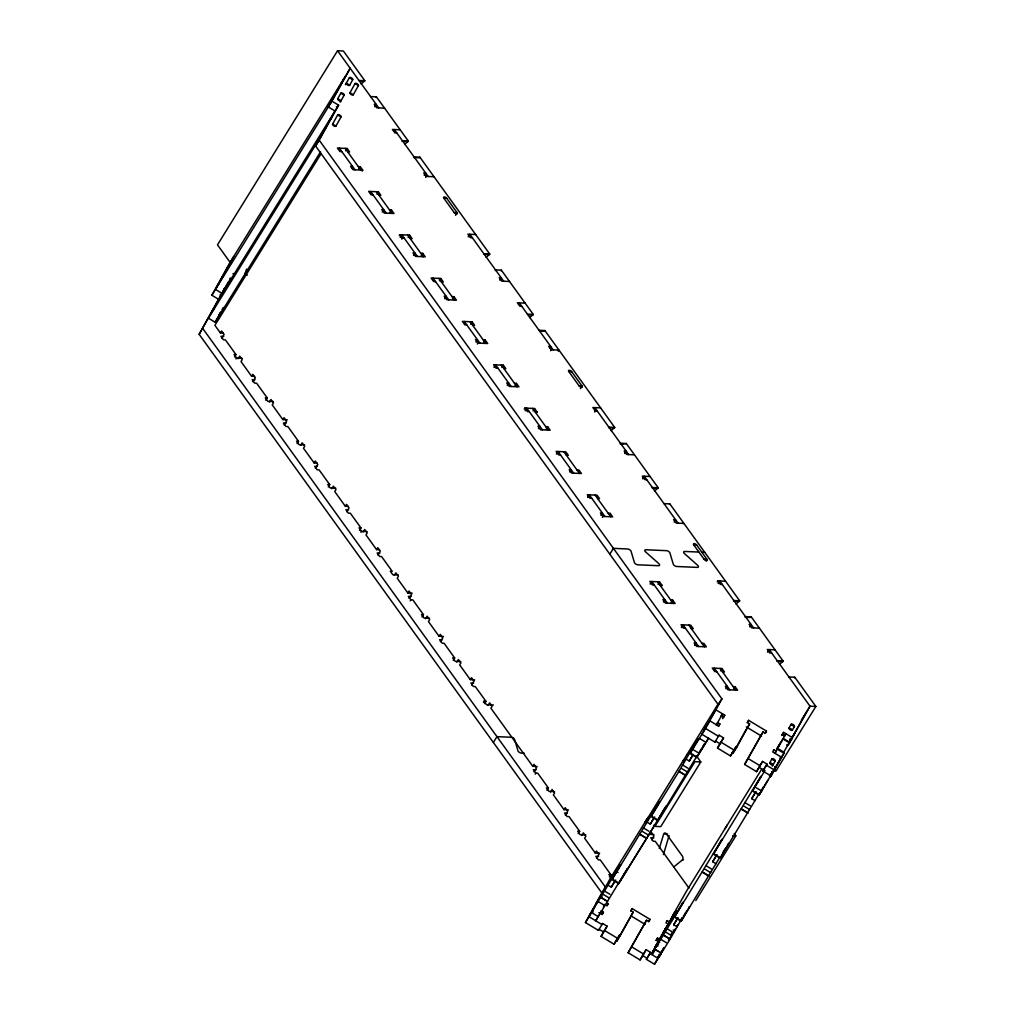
<?xml version="1.0" encoding="UTF-8"?>
<svg xmlns="http://www.w3.org/2000/svg" width="1015" height="1015" viewBox="0 0 1015 1015"><rect width="100%" height="100%" fill="white"/><g stroke="black" fill="none" stroke-linecap="round" stroke-linejoin="round"><path stroke-width="1.5" d="M245.046 274.202L246.582 269.077M659.331 848.502L663.721 833.848A2.601 1.726 -87.5 0 1 666.17 833.645L682.423 856.178A2.601 1.726 -87.5 0 1 682.473 859.857L673.681 867.013M663.417 854.605L669.113 835.573M619.505 935.12L615.902 940.943L616.613 941.374L620.216 935.551L619.505 935.12L614.075 944.229L601.07 936.388L607.11 926.175L602.656 923.485L598.444 930.4L585.439 922.559L616.828 870.54L616.346 871.53L618.021 872.532M616.346 871.53L620.685 864.59L612.045 879.548L618.731 883.583L627.372 868.624L595.729 920.77L598.774 915.289M612.045 879.548L659.623 801.596L651.084 816.415L657.733 820.539L697.242 755.591M664.812 808.016L646.618 838.479L639.932 834.444M685.582 775.498L678.895 771.463L692.268 748.385L698.675 738.489L690.035 753.447L696.734 757.482L708.584 738.311M668.999 938.355L663.379 935.081L682.575 903.02L683.095 902.234L674.506 917.116L681.141 921.239L719.673 857.535M680.684 920.592L670.04 939.18L663.379 935.081M674.506 917.116L722.033 839.253L713.456 854.148L720.143 858.183L759.601 792.956M713.456 854.148L761.034 776.209L752.496 791.015L759.144 795.138L784.303 752.623C778.949 748.461 772.377 746.558 782.819 752.559M600.994 897.374L606.589 900.698M678.997 771.273L684.592 774.597M702.405 871.986L708.001 875.298M771.971 772.783L772.567 771.946M607.579 901.599L600.893 897.565M585.439 922.559L601.844 892.972L199.143 334.303L218.542 299.298L211.856 295.264L230.101 262.352L345.455 76.062M233.704 256.529L215.459 289.44L222.145 293.475M217.933 285.215L219.151 283.02L217.946 284.961M219.887 295.048A1.954 0.939 31.7 0 0 221.029 294.819L224.074 289.326A1.954 0.939 31.7 0 0 224.049 288.717M229.618 279.315L230.38 277.945M199.143 334.303L228.971 281.168M224.619 289.25L225.838 287.055L221.029 294.819M328.378 106.638L330.801 102.502M331.918 101.157L350.162 68.246L328.314 106.981L335.001 111.016L315.602 146.02L718.303 704.689L721.906 698.866L319.205 140.197L338.604 105.192L331.918 101.157L211.856 295.264M337.741 98.696L341.091 100.713A1.954 0.939 31.7 0 1 338.959 100.523A1.954 0.939 31.7 0 1 337.741 98.696L340.786 93.215A1.954 0.939 31.7 0 1 342.918 93.393A1.954 0.939 31.7 0 1 344.123 95.232L340.19 102.172M349.68 85.209L346.331 83.192A1.954 0.939 31.7 0 0 347.549 85.032A1.954 0.939 31.7 0 0 349.68 85.209L352.725 79.728A1.954 0.939 31.7 0 0 351.507 77.901A1.954 0.939 31.7 0 0 349.376 77.711L345.43 84.651M321.298 135.744L208.443 318.203L215.129 322.237L218.276 316.566M220.75 312.087L219.481 314.371A1.954 0.939 31.7 0 1 218.669 314.663M222.019 309.803L223.287 307.52M219.468 314.625L220.686 312.43L219.088 315.018M332.603 124.071L337.665 114.936A1.954 0.939 31.7 0 1 339.797 115.114A1.954 0.939 31.7 0 1 341.015 116.953L335.94 126.088A1.954 0.939 31.7 0 1 333.821 125.911A1.954 0.939 31.7 0 1 332.603 124.071L335.94 126.088M349.985 92.72L355.047 83.573A1.954 0.939 31.7 0 1 357.178 83.763A1.954 0.939 31.7 0 1 358.397 85.59L353.322 94.738A1.954 0.939 31.7 0 1 351.203 94.547A1.954 0.939 31.7 0 1 349.985 92.72L353.322 94.738M599.383 898.085L610.484 878.064L646.898 819.181L648.014 819.854M646.39 822.784L645.274 822.112L646.898 819.181M718.366 703.636L645.274 822.112M603.392 906.953L604.851 904.314M706.148 726.6L701.898 734.289L714.903 742.13L719.102 735.203L723.568 737.892L717.529 748.106L730.534 755.959L735.964 746.837L736.674 747.268L733.071 753.092L732.361 752.661L735.964 746.837M720.244 701.175L711.033 717.567L715.841 709.802L724.748 715.194L723.53 717.377L721.31 716.032M601.197 910.899L603.43 912.244L602.212 914.439L599.662 912.904M607.084 905.659L608.289 903.464L606.856 905.799M690.035 753.447L705.501 728.466L721.906 698.866M598.444 930.4L599.053 929.309L603.506 931.998L601.07 936.388M602.656 923.485L602.047 924.589L589.043 916.735L594.498 907.118L589.69 914.883M716.438 724.812L722.528 713.837L720.916 716.425M716.222 724.951L717.656 722.617L719.889 723.961L718.671 726.156L709.751 720.777L704.956 728.542M714.903 742.13L715.512 741.026L719.965 743.716L717.529 748.106M719.102 735.203L718.506 736.306L705.501 728.466M670.002 939.256L654.535 964.25L646.365 959.315L650.577 952.4L646.111 949.71L640.084 959.924L628.158 952.73L646.555 920.212L648.788 921.557L650.006 919.362L632.18 908.603L630.962 910.798L633.182 912.142L620.216 935.551M614.075 944.229L615.902 940.943M616.613 941.374L633.182 912.142M778.086 763.178L770.994 775.968L762.823 771.045L767.035 764.117L762.569 761.428L756.543 771.641L744.617 764.447L763.014 731.929L765.247 733.274L766.465 731.079L748.626 720.32L747.421 722.515L749.641 723.86L736.674 747.268M730.534 755.959L732.361 752.661M733.071 753.092L746.038 729.683M628.158 952.73L646.555 920.212M744.617 764.447L763.014 731.929M640.084 959.924L646.111 949.71M656.159 945.219L659.763 939.395L657.53 938.05L656.312 940.245L658.862 941.78M669.431 921.975L667.198 920.63L665.98 922.825L668.213 924.17L659.763 939.395M646.365 959.315L650.577 952.4M663.861 931.326L654.941 947.414L659.75 939.649L658.532 941.844L659.649 942.516M665.168 928.966L665.827 927.786M671.752 920.44L670.636 919.768L671.346 918.499L672.463 919.171M655.69 949.647L654.573 948.974L653.368 951.169L654.472 951.842M651.808 953.085L657.822 943.125M668.225 923.904L671.841 917.839L672.958 918.512M670.636 919.768L673.77 914.363L674.886 915.035M671.664 917.37L686.825 890.574L761.758 769.104M756.543 771.641L758.357 768.355M654.535 964.25L661.628 951.448M671.207 934.181L671.854 933.001M663.81 948.188L658.139 958.426L649.968 953.491M657.733 956.473L658.849 957.145L660.055 955.204L661.273 953.009L660.156 952.336M774.775 753.447L776.221 751.125L773.988 749.781L772.77 751.975L781.69 757.355L776.894 765.107M781.842 735.507L783.656 732.348L792.563 737.727L787.767 745.492L786.65 744.82M673.541 931.998L675.241 929.004M762.823 771.045L767.035 764.117M765.031 770.398L752.496 791.015M777.224 748.639L780.294 743.094M771.857 758.979L769.839 762.633A1.954 0.939 31.7 0 0 771.057 764.473A1.954 0.939 31.7 0 0 773.176 764.65L775.206 760.996A1.954 0.939 31.7 0 0 773.988 759.169A1.954 0.939 31.7 0 0 771.857 758.979L775.206 760.996L772.973 759.651M775.003 753.308L785.876 733.693L784.278 736.281M791.053 724.367L789.023 728.021A1.954 0.939 31.7 0 0 790.241 729.848A1.954 0.939 31.7 0 0 792.372 730.039L794.39 726.385A1.954 0.939 31.7 0 0 793.184 724.545A1.954 0.939 31.7 0 0 791.053 724.367L793.286 725.712M769.395 775.955L770.499 776.627L772.923 772.491M787.767 745.492L788.985 743.297M792.106 737.88L789.695 742.016L790.888 740.075L789.784 739.402M788.972 743.551L806.43 712.048M783.669 752.356L810.033 706.224L815.857 706.465L775.841 771.172L772.923 771.045M651.046 816.504L678.895 771.463M657.733 820.539L666.233 805.847M696.734 757.482L700.401 751.125M681.141 921.239L689.642 906.547M720.143 858.183L725.877 848.261M759.144 795.138L767.644 780.446M677.043 926.797L673.694 924.779L677.386 918.486M716.044 863.752L712.695 861.735L715.626 856.711M755.046 800.695L751.696 798.678L755.388 792.385M771.717 772.44L772.225 771.565M607.947 885.118L611.284 887.135L614.747 881.223M646.948 822.061L650.285 824.078L653.736 818.179M685.937 759.017L689.286 761.034L692.738 755.122M780.002 758.294L780.408 757.609M681.344 918.715L681.979 917.611M701.086 749.945L702.469 747.56M703.154 746.368L704.537 743.982M726.575 847.068L728.783 843.211L728.25 844.011M679.745 921.43L680.583 920.009M673.275 932.455L670.534 936.82M664.317 933.178L663.214 932.506L675.685 912.066L657.568 942.694M773.988 769.598L775.409 767.264M778.251 762.582L784.303 752.623M677.005 925.959L677.919 924.475M663.303 935.221L651.452 954.392L652.163 953.11L653.279 953.783M361.124 83.902L364.41 81.213A2.601 1.726 -87.5 0 0 364.816 80.731L343.387 51.004L337.551 50.75L217.489 244.856L230.887 263.431M230.798 261.781L231.991 259.84L229.58 263.976M343.641 79.322L341.23 83.458L342.436 81.517M226.535 269.457L227.741 267.516L225.317 271.652M339.391 86.998L336.967 91.134L338.173 89.193M222.196 277.273L223.402 275.331L220.991 279.468M335.051 94.826L332.641 98.963L333.846 97.021M224.797 288.159L228.87 281.561M218.542 299.298L338.604 105.192M219.088 299.006L220.28 297.065L217.87 301.189M331.943 116.547L329.52 120.684L330.725 118.742M212.795 310.336L214 308.395L211.577 312.531M325.65 127.877L323.239 132.013L324.432 130.072M315.602 146.02L319.205 140.197M215.129 322.237L320.512 151.857M321.121 153.608L214.901 325.333L220.395 332.945L223.313 333.072M220.395 332.945L221.6 331.004L224.099 334.468L221.689 338.35M345.684 150.804L347.13 148.469L349.629 151.946L347.676 151.857M374.789 106.727L376.222 104.405L374.281 104.317L376.781 107.78L384.558 108.123M234.579 356.937L236.013 354.616L225.393 339.885L223.452 339.797L220.953 336.333L223.731 336.447M351.571 167.792L352.471 166.333L350.53 166.257L353.03 169.721L362.748 170.139L362.139 171.116M235.975 358.967L236.571 357.991L242.128 358.244M238.119 358.726L239.718 356.138L242.217 359.602L241.012 361.543L251.631 376.286L254.549 376.413M358.739 169.099L360.249 166.676L362.748 170.139M251.631 376.286L252.837 374.345L255.336 377.808L252.938 381.691M376.92 194.144L378.367 191.81L380.866 195.273L378.925 195.197M265.816 400.278L267.25 397.956L256.63 383.213L254.689 383.137L252.189 379.661L254.968 379.788M382.274 212.008L383.708 209.674L381.767 209.585L384.266 213.061L393.985 213.48L391.486 210.016L389.544 209.927M269.356 402.067L270.954 399.479L273.454 402.942L272.248 404.884L282.868 419.614L287.245 419.804M390.039 212.338L391.486 210.016M424.245 175.354L425.691 173.019L423.737 172.931L426.237 176.407L434.014 176.737M425.64 177.371L426.237 176.407M282.868 419.614L284.073 417.685L286.573 421.149L284.175 425.031M399.288 235.696L399.885 234.719L409.603 235.15L412.103 238.614L410.161 238.525M400.227 237.396L401.826 234.808L417.444 256.478M401.788 239.159L402.384 238.195L404.325 238.271M408.106 237.573L409.603 235.15M297.052 443.618L298.486 441.284L287.867 426.554L285.925 426.465L283.426 423.001L286.205 423.128M413.511 255.336L414.945 253.014L413.003 252.925L415.503 256.389L425.222 256.82L422.722 253.344L420.781 253.268M300.592 445.407L302.191 442.819L304.69 446.283L303.485 448.224L314.117 462.954L317.023 463.081M421.288 255.679L422.722 253.344M455.532 215.32L457.131 212.731L446.714 198.28A1.954 0.939 31.7 0 0 444.329 196.923A1.954 0.939 31.7 0 0 443.809 198.153L454.213 212.604A1.954 0.939 31.7 0 0 456.61 213.962A1.954 0.939 31.7 0 0 457.131 212.731L454.213 212.604M314.117 462.954L315.31 461.013L317.809 464.477L315.411 468.359M439.406 280.812L440.84 278.478L443.339 281.954L441.398 281.865M468.232 236.863L469.831 234.275L503.681 281.218M328.289 486.959L329.735 484.624L319.116 469.894L317.162 469.805L314.663 466.342L317.441 466.456M444.748 298.676L446.194 296.342L444.24 296.266L446.74 299.73L456.458 300.148L453.959 296.685L452.018 296.596M331.829 488.735L333.428 486.147L335.927 489.623L334.734 491.565L345.354 506.295L348.259 506.422M452.525 299.019L453.959 296.685M345.354 506.295L346.546 504.353L349.046 507.817L346.648 511.7M470.643 324.153L472.077 321.818L474.576 325.282L472.635 325.206M499.735 280.077L501.182 277.755L499.24 277.666L501.74 281.13L509.505 281.472M359.526 530.287L360.972 527.965L350.353 513.222L348.399 513.146L345.912 509.682L348.678 509.796M475.984 342.017L477.431 339.682L475.477 339.594L477.976 343.07L487.695 343.489L485.195 340.025L483.254 339.936M360.921 532.317L361.53 531.34L367.075 531.581M477.38 344.034L477.976 343.07M363.066 532.076L364.664 529.487L367.164 532.951L365.971 534.892L376.59 549.635L379.509 549.762M483.698 342.448L485.195 340.025M376.59 549.635L377.796 547.694L380.282 551.158L377.885 555.04M493.95 367.405L495.548 364.816L511.167 386.487M501.879 367.493L503.313 365.159L505.813 368.623L503.871 368.547M507.221 385.345L508.667 383.023L506.726 382.934L509.226 386.398L518.931 386.829L516.445 383.366L514.491 383.277M394.302 575.416L395.913 572.828L398.413 576.292L397.208 578.233L407.827 592.963L412.204 593.153M514.998 385.687L516.445 383.366M549.737 347.828L550.638 346.369L548.696 346.28L551.196 349.744L558.973 350.086L558.25 351.253M550.599 350.721L551.196 349.744M407.827 592.963L409.032 591.022L411.532 594.498L409.121 598.381M524.235 409.045L524.844 408.068L534.562 408.499L537.062 411.963L536.453 412.927M525.186 410.745L526.785 408.157L542.403 429.827M410.276 600.791L410.885 599.814L412.826 599.903L423.445 614.633L422.012 616.968M533.053 410.923L534.562 408.499M538.457 428.685L539.904 426.363L537.963 426.275L540.462 429.738L550.181 430.17L547.681 426.693L545.74 426.617M425.551 618.757L427.15 616.168L429.649 619.632L428.444 621.573L439.064 636.303L443.441 636.494M546.235 429.028L547.681 426.693M580.491 388.669L582.09 386.081L571.673 371.63A1.954 0.939 31.7 0 0 569.275 370.272A1.954 0.939 31.7 0 0 568.755 371.503L579.172 385.954A1.954 0.939 31.7 0 0 581.57 387.311A1.954 0.939 31.7 0 0 582.09 386.081L579.172 385.954M439.064 636.303L440.269 634.362L442.768 637.826L440.37 641.708M556.423 454.086L558.022 451.497L573.64 473.168M594.752 411.976L595.348 410.999L597.289 411.088M453.248 660.308L454.682 657.974L444.062 643.244L442.121 643.155L439.622 639.691L442.4 639.805M569.707 472.026L571.141 469.691L569.199 469.615L571.699 473.079L581.417 473.498L578.918 470.034L576.977 469.945M456.788 662.085L458.387 659.496L460.886 662.973L459.681 664.914L470.3 679.644L474.677 679.834M470.3 679.644L471.506 677.703L474.005 681.167L471.607 685.049M587.66 497.413L589.258 494.825L604.877 516.495M624.694 453.426L626.128 451.104L624.187 451.015L626.686 454.479L634.464 454.822M483.381 702.202L483.977 701.225L485.919 701.314L484.485 703.636M600.943 515.366L602.377 513.032L600.436 512.943L602.935 516.419L612.654 516.838L610.155 513.374L608.213 513.286M602.339 517.384L602.935 516.419M488.025 705.425L489.623 702.837L492.123 706.3L490.917 708.242L532.786 766.312L537.151 766.503M609.558 514.339L610.155 513.374M642.647 478.826L644.246 476.238L678.096 523.182M493.353 742.46L496.957 736.636L511.179 737.245A2.601 1.256 31.7 0 1 513.108 737.93M609.812 554.177L613.415 548.354L627.638 548.975A2.601 1.256 31.7 0 1 631 551.069L634.476 562.703A2.601 1.256 31.7 0 0 637.851 564.809L658.519 565.71A2.601 1.256 31.7 0 0 658.989 563.769L645.362 551.703A2.601 1.256 31.7 0 1 645.832 549.762L666.5 550.663A2.601 1.256 31.7 0 1 669.875 552.769L673.338 564.403A2.601 1.256 31.7 0 0 676.713 566.497L697.394 567.398A2.601 1.256 31.7 0 0 697.851 565.469L684.237 553.391A2.601 1.256 31.7 0 1 684.694 551.45L698.916 552.071M674.15 522.04L675.597 519.718L673.656 519.629L676.155 523.093L683.92 523.436M532.786 766.312L533.979 764.371L536.478 767.848L534.08 771.73M650.133 584.094L651.731 581.506L667.363 603.176M535.235 774.14L535.831 773.164L537.785 773.252L548.404 787.983L546.958 790.317M658.012 584.272L659.509 581.849L662.008 585.312L661.412 586.277M663.417 602.035L664.863 599.713L662.909 599.624L665.409 603.088L675.127 603.506L672.628 600.043L670.687 599.966M550.498 792.093L552.097 789.505L554.596 792.981L553.403 794.923L564.023 809.653L568.387 809.843M671.194 602.377L672.628 600.043M706.135 560.876L707.036 559.43L696.633 544.979A1.954 0.939 31.7 0 0 694.235 543.609A1.954 0.939 31.7 0 0 693.714 544.852L704.131 559.303A1.954 0.939 31.7 0 0 706.516 560.661A1.954 0.939 31.7 0 0 707.036 559.43L704.131 559.303M564.023 809.653L565.215 807.712L567.715 811.175L565.317 815.058M681.37 627.435L682.981 624.847L698.599 646.517M717.199 581.849L717.808 580.885L725.573 581.214M718.151 583.549L719.749 580.961L753.587 627.917M578.195 833.658L579.641 831.323L569.022 816.593L567.081 816.504L564.581 813.04L567.347 813.155M694.653 645.375L696.1 643.041L694.159 642.964L696.658 646.428L706.364 646.847L703.864 643.383L701.923 643.294M581.735 835.434L583.333 832.846L585.833 836.309L584.64 838.25L595.259 852.993L599.637 853.184M595.259 852.993L596.465 851.052L598.964 854.516L596.554 858.398M720.548 670.852L721.982 668.517L724.482 671.981L722.54 671.905M749.654 626.775L751.087 624.441L749.146 624.365L751.646 627.828L759.423 628.171M609.431 876.985L610.878 874.664L600.258 859.921L598.317 859.845L595.818 856.368L598.596 856.495M725.89 688.716L727.336 686.381L725.395 686.292L727.895 689.769L737.613 690.187L735.114 686.724L733.16 686.635M601.844 892.972L605.447 887.148L202.746 328.479M595.78 903.908L600.576 896.144L601.692 896.816M593.28 909.313L592.088 911.254L593.191 911.927M703.738 730.737L704.943 728.795M733.667 689.045L735.114 686.724M611.284 887.135L615.686 880.018M650.285 824.078L654.688 816.961M689.286 761.034L693.283 754.564M698.878 752.927L701.352 748.943M702.989 746.291L704.638 743.64M599.586 913.741L601.184 911.153M621.802 878.368L654.624 825.322L653.647 825.284M698.472 752.813L699.437 752.851L708.47 738.26M618.731 883.583L646.58 838.555M722.591 718.683L724.748 715.194M601.984 914.578L603.43 912.244M718.442 726.296L719.889 723.961M651.554 839.798L653.952 835.916L651.452 832.452L650.247 834.393L653.888 834.558M767.606 652.176L769.205 649.587L810.033 706.224L801.393 720.206M700.794 761.935L660.765 826.641L654.941 826.388L694.958 761.681L700.794 761.935L696.62 756.162M603.506 931.998L607.11 926.175M719.965 743.716L723.568 737.892M630.734 910.937L632.18 908.603M747.192 722.655L748.626 720.32M746.761 728.516L749.641 723.86M648.56 921.683L650.006 919.362M765.018 733.414L766.465 731.079M762.569 761.428L758.966 767.251L763.432 769.941M666.601 921.595L667.198 920.63M782.146 734.771L783.656 732.348M724.989 828.684L727.387 824.802M656.033 940.486L657.53 938.05M773.392 750.745L773.988 749.781M671.219 918.486L673.77 914.363M665.332 928.827L666.766 926.492M652.023 953.098L654.573 948.974M793.679 727.552L794.39 726.385L792.169 725.04M673.694 924.779L678.096 917.662M712.695 861.735L717.098 854.617M751.696 798.678L756.099 791.56M772.275 766.109L773.176 764.65L769.839 762.633L772.06 763.978M795.354 732.031L792.931 736.167L794.136 734.226M662.313 950.357L663.797 947.959M685.442 913.221L687.244 910.303M725.649 848.223L724.342 849.986M776.868 765.361L773.747 770.778L774.952 768.837M662.097 951.296L663.29 949.355M660.067 954.95L661.273 953.009M770.499 776.627L771.705 774.686L770.588 774.014M695.795 900.571L735.824 835.865L734.149 833.556M761.377 790.063L762.151 788.82M683.374 916.164L684.148 914.921M689.045 907.397L689.451 906.75M723.149 851.864L723.822 850.811M776.982 748.321L783.263 738.413L789.949 742.447M668.542 939.953L669.862 937.873M771.819 772.618L772.352 771.793M762.823 787.754L763.343 786.942M684.821 913.855L685.353 913.043M404.63 144.257L407.916 141.567A2.601 1.726 -87.5 0 0 408.322 141.085L376.413 96.831L370.577 96.577M486.071 257.252L489.37 254.562A2.601 1.726 -87.5 0 0 489.763 254.08L419.918 157.185L414.082 156.932A2.601 1.726 -87.5 0 0 413.79 157.553L418.649 157.769M529.576 317.606L532.875 314.916A2.601 1.726 -87.5 0 0 533.268 314.434L501.359 270.168L495.536 269.914A2.601 1.726 -87.5 0 0 495.244 270.548M611.03 430.601L614.329 427.911A2.601 1.726 -87.5 0 0 614.722 427.429L544.877 330.535L539.041 330.281M654.535 490.955L657.834 488.266A2.601 1.726 -87.5 0 0 658.227 487.784L626.318 443.517L620.495 443.263A2.601 1.726 -87.5 0 0 620.203 443.898L624.085 444.062M735.989 603.95L739.275 601.261A2.601 1.726 -87.5 0 0 739.669 600.779L669.824 503.871L664 503.63M779.495 664.305L782.781 661.615A2.601 1.726 -87.5 0 0 783.174 661.133L751.278 616.866L745.441 616.613A2.601 1.726 -87.5 0 0 745.15 617.247L750.009 617.45M358.98 80.477L364.816 80.731M359.551 81.01L364.41 81.213M400.176 129.793L392.399 129.451L394.898 132.914L396.84 133.003M408.322 141.085L402.486 140.831A2.601 1.726 -87.5 0 1 402.092 141.313M403.069 141.364L407.916 141.567M347.13 148.469L337.411 148.05L339.911 151.514L341.852 151.603M358.308 166.587L360.249 166.676M378.367 191.81L368.648 191.391L371.147 194.855L373.089 194.943M443.809 198.153L446.714 198.28M475.667 234.528L467.89 234.186L470.389 237.65L472.33 237.738M489.763 254.08L483.939 253.826A2.601 1.726 -87.5 0 1 483.647 254.207M484.51 254.346L489.37 254.562M440.84 278.478L431.121 278.059L433.621 281.523L435.562 281.612M525.123 303.142L517.358 302.8L519.858 306.264L521.799 306.352M527.445 314.181L533.268 314.434M528.016 314.713L532.875 314.916M472.077 321.818L462.358 321.4L464.857 324.863L466.811 324.952M539.967 330.953L543.609 331.118M503.313 365.159L493.607 364.74L496.107 368.204L498.048 368.293M236.013 354.616L234.072 354.527L236.571 357.991M568.755 371.503L571.673 371.63M600.626 407.865L592.849 407.535L595.348 410.999M267.25 397.956L265.308 397.867L267.808 401.331L273.365 401.572M529.284 411.621L527.343 411.544L524.844 408.068M535.108 411.874L537.062 411.963M614.722 427.429L608.886 427.175A2.601 1.726 -87.5 0 1 608.493 427.658M609.469 427.696L614.329 427.911M298.486 441.284L296.545 441.208L299.044 444.672L304.602 444.913M560.521 454.961L558.58 454.872L556.08 451.409L565.799 451.827L568.298 455.304L566.357 455.215M650.082 476.492L642.305 476.149L644.804 479.613L646.745 479.702M658.227 487.784L652.391 487.53A2.601 1.726 -87.5 0 1 652.112 487.911M652.975 488.063L657.834 488.266M329.735 484.624L327.782 484.536L330.281 488.012L335.838 488.253M591.758 498.302L589.817 498.213L587.317 494.749L597.036 495.168L599.535 498.631L597.594 498.555M360.972 527.965L359.031 527.876L361.53 531.34M693.714 544.852L696.633 544.979M701.834 552.198L704.753 552.325M379.927 553.137L377.149 553.01L379.648 556.486L381.589 556.563L392.209 571.305L390.268 571.217L392.767 574.68L398.311 574.921M722.249 584.437L720.295 584.348L717.808 580.885M659.509 581.849L649.79 581.417L652.29 584.894L654.231 584.97M660.067 585.224L662.008 585.312M739.669 600.779L733.845 600.525A2.601 1.726 -87.5 0 1 733.452 601.007M734.416 601.045L739.275 601.261M411.164 596.477L408.385 596.351L410.885 599.814M423.445 614.633L421.504 614.557L424.004 618.021L429.561 618.262M685.48 628.31L683.526 628.222L681.027 624.758L690.746 625.177L693.245 628.653L691.304 628.564M775.041 649.841L767.264 649.499L769.763 652.962L771.705 653.051M783.174 661.133L777.35 660.879A2.601 1.726 -87.5 0 1 776.957 661.361M777.921 661.399L782.781 661.615M721.982 668.517L712.276 668.098L714.776 671.562L716.717 671.651M454.682 657.974L452.741 657.885L455.24 661.361L460.797 661.602M815.857 706.465L794.783 677.221L788.947 676.967A2.601 1.726 -87.5 0 0 788.718 677.436M473.637 683.146L470.859 683.019L473.358 686.495L475.299 686.571L485.919 701.314M493.417 704.994L486.477 704.689L483.977 701.225M524.349 753.219L521.393 753.092A2.601 1.256 31.7 0 1 518.018 750.986L514.554 739.351M536.11 769.814L533.332 769.7L535.831 773.164M548.404 787.983L546.463 787.906L548.963 791.37L554.507 791.611M732.716 835.738L735.824 835.865M664.698 833.899L667.616 834.026M579.641 831.323L577.7 831.234L580.199 834.711L585.744 834.952M653.914 837.908L650.805 837.781L653.305 841.245L655.246 841.334L689.007 888.163M682.473 859.857L683.438 859.895M610.878 874.664L608.937 874.575L611.436 878.038M654.726 949.228L658.05 951.22M349.376 77.711L352.725 79.728M355.047 83.573L358.397 85.59M340.786 93.215L344.123 95.232M337.665 114.936L341.015 116.953M791.256 729.366L789.023 728.021L792.372 730.039M782.438 734.543L784.671 735.888M789.797 739.148L790.913 739.821M784.062 739.592L789.632 742.955M746.304 726.918L761.593 736.141M774.559 766.63L775.676 767.302M766.427 765.221L774.597 770.144M721.132 742.282L734.137 750.136M748.22 758.624L760.146 765.818M770.601 773.76L771.717 774.432M699.36 738.374L704.943 741.737M693.689 750.022L699.259 753.384M756.099 787.678L761.669 791.04M691.38 753.726L696.95 757.089M753.79 791.383L759.36 794.745M686.914 754.488L688.03 755.16M684.618 760.869L683.501 760.197L682.892 761.288L684.009 761.96M682.346 764.841L687.916 768.203M744.756 802.484L750.326 805.847M681.649 768.545L687.218 771.908M744.058 806.202L749.628 809.564M741.432 808.892L747.002 812.254M741.305 809.12L747.992 813.155M652.379 816.77L657.948 820.133M714.788 854.427L720.358 857.789M648.28 817.126L649.397 817.798M643.345 827.885L648.915 831.247M705.755 865.541L711.325 868.903M642.647 831.602L648.217 834.964M705.057 869.246L710.627 872.608M640.021 834.279L645.591 837.641M702.304 872.177L708.99 876.211M675.8 910.696L676.904 911.369M613.377 879.827L618.96 883.19M675.787 917.484L681.37 920.846M672.552 916.558L673.668 917.23M670.623 920.021L671.74 920.694M673.211 929.981L674.328 930.654M604.344 890.942L609.914 894.304M666.754 928.585L672.323 931.948M603.646 894.646L609.216 898.009M666.056 932.303L671.638 935.665M602.91 894.621L601.793 893.949L600.601 895.89L601.705 896.562M663.582 931.91L664.685 932.582M631.114 915.961L645.134 924.411M598.368 901.663L603.938 905.025M660.778 939.319L666.348 942.681M658.443 944.457L657.327 943.785L656.616 945.067L657.733 945.739M656.604 945.32L657.72 945.993M598.85 912.675L599.966 913.348M656.375 950.192L659.725 952.21M592.684 913.31L598.266 916.672M658.938 954.531L660.055 955.204M604.674 930.565L617.678 938.406M631.761 946.906L643.688 954.1M642.52 955.534L646.974 958.223M337.551 50.75L378.722 107.869M394.34 129.539L428.19 176.483M519.299 302.889L553.137 349.832M594.79 407.611L628.628 454.568M345.176 148.393L360.807 170.051M376.425 191.721L392.044 213.391M407.662 235.061L423.28 256.732M438.899 278.402L454.517 300.072M470.135 321.742L485.754 343.4M501.372 365.07L516.99 386.74M532.609 408.411L548.227 430.081M563.858 451.751L579.476 473.421M595.095 495.079L610.713 516.749M657.568 581.76L673.186 603.43M688.804 625.1L704.423 646.771M720.041 668.428L735.659 690.098M339.353 148.139L354.971 169.797M370.589 191.467L386.207 213.137M433.062 278.148L448.681 299.818M464.312 321.489L479.93 343.146M714.217 668.174L729.836 689.845M399.885 234.719L402.384 238.195M245.389 272.731L247.191 275.23M337.488 106.537A1.954 0.939 31.7 0 1 336.346 106.765M224.632 288.996A1.954 0.939 31.7 0 1 223.82 289.275M233.222 273.492A1.954 0.939 31.7 0 1 232.942 273.72M513.552 738.248A2.601 1.256 31.7 0 1 513.971 738.603M668.91 922.495A1.954 0.939 31.7 0 1 668.961 922.127M672.729 917.179A1.954 0.939 31.7 0 1 672.564 916.304L674.594 912.637A1.954 0.939 31.7 0 1 675.406 912.358M653.406 951.537A1.954 0.939 31.7 0 1 653.381 950.915L655.411 947.261A1.954 0.939 31.7 0 1 656.223 946.97M419.626 157.807A2.601 1.726 -87.5 0 1 419.918 157.185M376.121 97.453A2.601 1.726 -87.5 0 1 376.413 96.831M794.491 677.855A2.601 1.726 -87.5 0 1 794.783 677.221M750.986 617.501A2.601 1.726 -87.5 0 1 751.278 616.866M669.532 504.506A2.601 1.726 -87.5 0 1 669.824 503.871M626.027 444.151A2.601 1.726 -87.5 0 1 626.318 443.517M544.586 331.156A2.601 1.726 -87.5 0 1 544.877 330.535M501.08 270.802A2.601 1.726 -87.5 0 1 501.359 270.168"/></g></svg>
